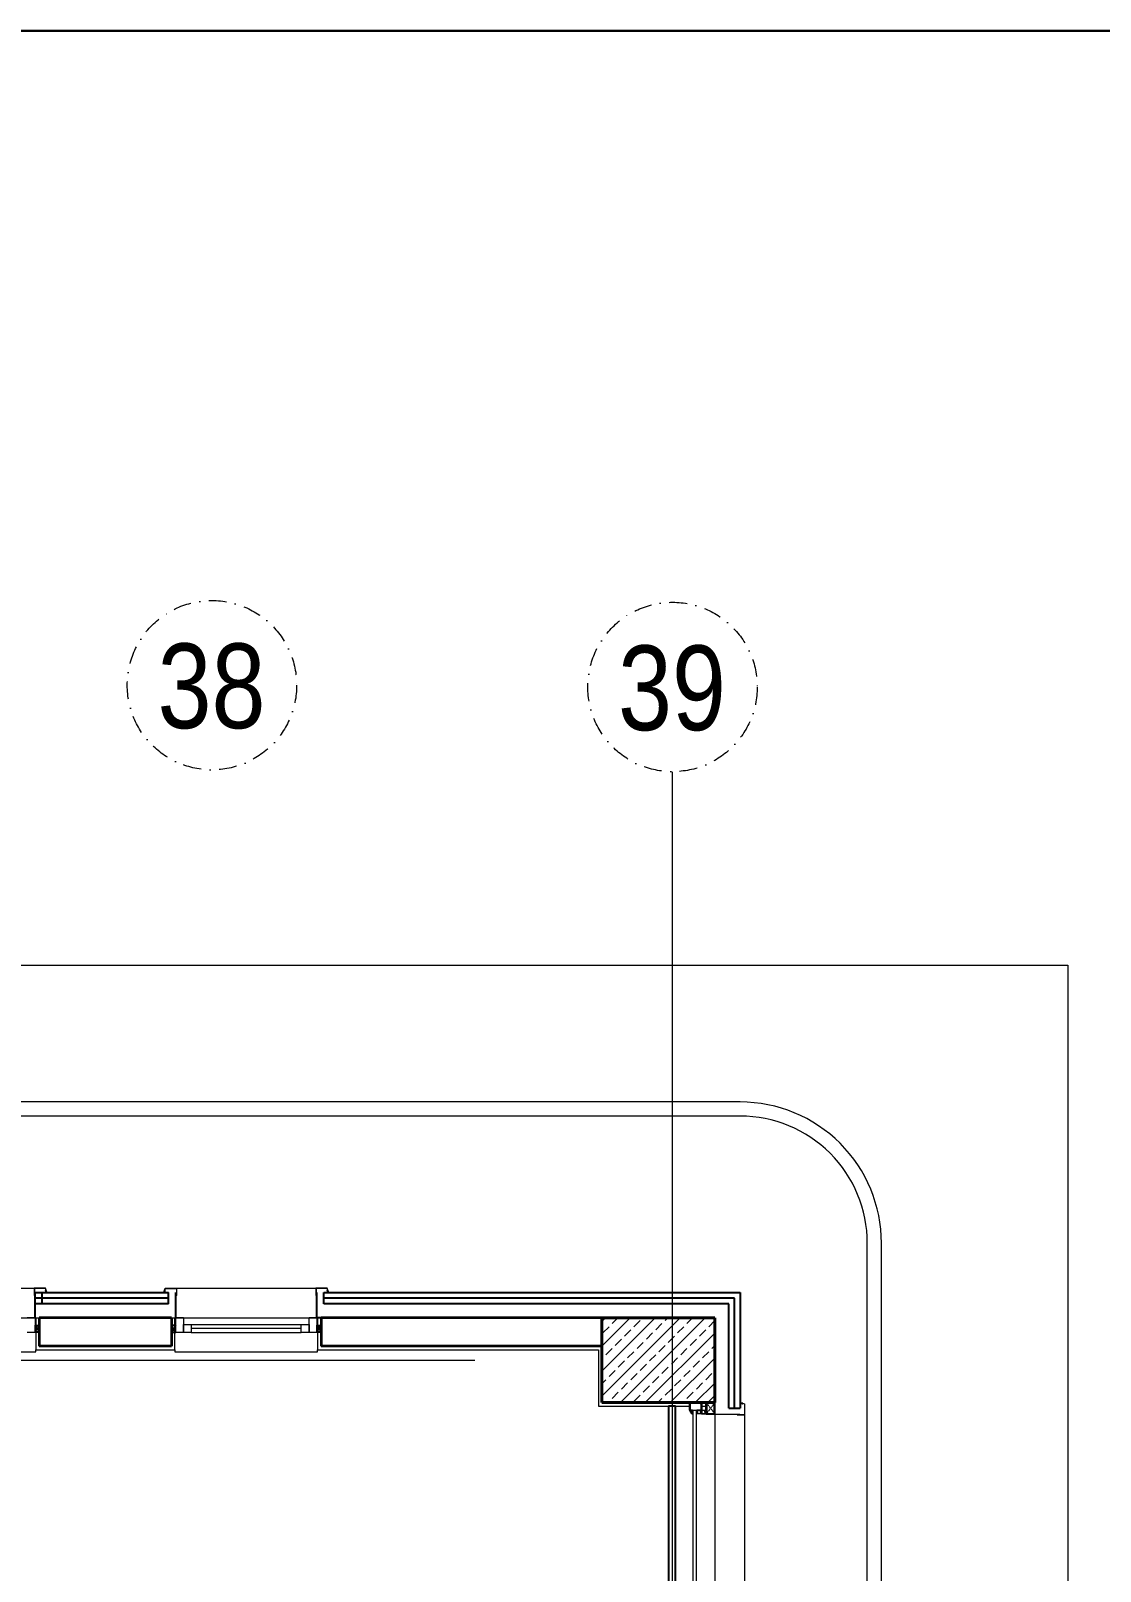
# Model space of a CAD drawing. Header units: centimetres. Extents: x 394264 to 551709, y 50011 to 59011.
# Drawn here: x 518113 to 518870, y 56820 to 57911 of the extents above; entities that cross this region are included whole.
import ezdxf
from ezdxf.enums import TextEntityAlignment as Align

# ---------------------------------------------------------------- set-up
doc = ezdxf.new("R2010")
doc.units = ezdxf.units.CM
doc.linetypes.add('DASHDOT', pattern=[25.4, 12.7, -6.35, 0, -6.35])
doc.linetypes.add('M00$0$CENTER', pattern=[50.8, 31.75, -6.35, 6.35, -6.35])
doc.layers.get('0').update_dxf_attribs({"lineweight": 9})
for name, color, linetype, lineweight in [('0-KRCN-MİMARİ-220526', 8, 'Continuous', 9), ('0-KRCN-Z-ANTET', 71, 'Continuous', 30), ('A_Aks', 30, 'DASHDOT', 9), ('A_Betonarme', 6, 'Continuous', 40), ('A_Betonarme_Tarama', 254, 'Continuous', 9), ('A_Pencere Doğrama-Ex', 140, 'Continuous', 15), ('D_Aluminyum', 140, 'Continuous', 18), ('D_Cam', 4, 'Continuous', 18), ('D_Merkez', 51, 'Continuous', 13), ('D_Profil', 155, 'Continuous', 15), ('DV_Masif', 2, 'Continuous', 35), ('DV_Siva', 30, 'Continuous', 9), ('G_0.09', 254, 'Continuous', 9), ('G_0.13', 145, 'Continuous', 13), ('GC_Cephe_Sandvic_Panel', 151, 'Continuous', 25), ('M00$0$D_Merkez', 51, 'M00$0$CENTER', 13), ('M00$0$D_Profil', 155, 'Continuous', 15), ('M00_Mahal_No$0$MH_Alan', 51, 'Continuous', 9), ('MR_Basamak', 111, 'Continuous', 20), ('MR_Korkuluk', 131, 'Continuous', 25), ('PN_Aluminyum', 150, 'Continuous', 15)]:
    doc.layers.add(name, color=color, linetype=linetype, lineweight=lineweight)
doc.styles.add('Antet_Style 02', font='swissck.ttf')
doc.styles.add('M00_Mahal_No$0$Kalin01', font='swissk.ttf')
doc.styles.add('M00_Mahal_No$0$Normal', font='swiss.ttf')
doc.styles.add('MAHAL', font='swissc.ttf')
doc.linetypes.add('BATTING', pattern='A,0.0001,-0.1,[134,ltypeshp.shx,S=0.1,R=0,X=-0.1,Y=0],-0.2,[134,ltypeshp.shx,S=0.1,R=180,X=0.1,Y=0],-0.1', length=0.4001)

# ---------------------------------------------------------------- blocks, each defined once
blk = doc.blocks.new('1_etap')
at = {"color": 8}
for p, q in [((1161, 4680.3), (1161, 4660)), ((1422.1, 4614.7), (1422.1, 4619.9)), ((1422.2, 4620), (1430.5, 4620)), ((1422.4, 4619), (1422.4, 4614.8)), ((1425.6, 4619.6), (1423.1, 4619.6)), ((1425.6, 4619.6), (1425.6, 4619.7)), ((1425.6, 4619.7), (1425.6, 4619.6)), ((1429.6, 4619.6), (1425.6, 4619.6)), ((1430.3, 4614.8), (1430.3, 4619)), ((1430.6, 4614), (1430.6, 4619.9)), ((1430.7, 4620), (1433.5, 4620)), ((1430.7, 4619.8), (1430.7, 4617.5)), ((1430.7, 4617.2), (1430.7, 4614.8)), ((1433.4, 4619.9), (1430.8, 4619.9)), ((1430.8, 4617.4), (1433.4, 4617.4)), ((1433.4, 4617.3), (1430.8, 4617.3)), ((1433.5, 4617.5), (1433.5, 4619.8)), ((1433.5, 4614.7), (1433.5, 4617.2)), ((1433.6, 4619.9), (1433.6, 4614)), ((1433.9, 4611.7), (1433.9, 4616.8)), ((1433.9, 4616.8), (1434, 4616.8)), ((1434, 4616.8), (1434, 4611.8)), ((1458, 4620), (1458.1, 4620.1)), ((1458, 4617.2), (1458, 4619.6)), ((1458.1, 4617.2), (1458, 4617.2)), ((1459.1, 4619.5), (1458.1, 4619.8)), ((1458.1, 4617.2), (1458.1, 4619.6)), ((1458.2, 4619.9), (1458.2, 4620)), ((1458.2, 4620), (1460.9, 4619.2)), ((1459.1, 4619.6), (1458.2, 4619.9)), ((1458.2, 4619.7), (1459.6, 4619.3)), ((1458.2, 4619.6), (1459.5, 4619.2)), ((1458.3, 4620.2), (1461, 4619.2)), ((1459.6, 4619.5), (1458.7, 4619.9)), ((1458.7, 4619.9), (1458.7, 4619.7)), ((1459.6, 4619.4), (1458.7, 4619.7)), ((1459.1, 4619.6), (1459.1, 4619.5)), ((1459.6, 4619.3), (1459.6, 4619.4)), ((1459.7, 4619.3), (1459.7, 4619.4)), ((1460.9, 4619.2), (1460.9, 4611.4)), ((1461, 4619.2), (1461, 4611.2)), ((1423.6, 4612), (1422.2, 4614.4)), ((1422.4, 4614.4), (1423, 4613.4)), ((1422.5, 4614.8), (1424.2, 4614.8)), ((1423.5, 4614.5), (1422.5, 4614.5)), ((1423.2, 4613.2), (1423.4, 4612.7)), ((1423.6, 4613.6), (1423.6, 4614.4)), ((1423.6, 4612.7), (1423.6, 4613.3)), ((1424, 4612), (1423.7, 4612)), ((1423.8, 4614.5), (1423.8, 4613.2)), ((1423.9, 4614.5), (1423.8, 4614.5)), ((1423.8, 4613.9), (1424, 4613.9)), ((1424, 4613.7), (1423.8, 4613.7)), ((1423.8, 4613.2), (1423.9, 4613.2)), ((1423.8, 4612.9), (1423.8, 4612.2)), ((1423.8, 4612.9), (1423.8, 4612.2)), ((1423.9, 4612.9), (1423.8, 4612.9)), ((1423.8, 4612.2), (1423.9, 4612.2)), ((1423.9, 4614.1), (1423.9, 4614.5)), ((1424, 4614.5), (1423.9, 4614.5)), ((1423.9, 4613.2), (1423.9, 4613.5)), ((1423.9, 4613.1), (1424, 4613.1)), ((1424.3, 4613), (1423.9, 4612.7)), ((1423.9, 4612.7), (1423.9, 4612.9)), ((1423.9, 4612.9), (1423.9, 4612.9)), ((1423.9, 4612.4), (1424.3, 4612.1)), ((1423.9, 4612.2), (1423.9, 4612.4)), ((1423.9, 4612.2), (1423.9, 4612.2)), ((1424, 4614.3), (1424, 4614.5)), ((1424.2, 4614.1), (1424, 4614.1)), ((1424, 4613.9), (1424, 4613.7)), ((1424, 4613.5), (1424.2, 4613.5)), ((1424, 4613.2), (1424, 4613.3)), ((1424, 4612.8), (1424, 4612.9)), ((1424, 4612.8), (1424, 4612.8)), ((1424, 4612.2), (1424, 4612.3)), ((1424, 4612.3), (1424, 4612.3)), ((1424.2, 4614.2), (1424.1, 4614.2)), ((1424.1, 4613.4), (1424.2, 4613.4)), ((1424.2, 4613), (1424.1, 4613)), ((1424.1, 4612.9), (1424.1, 4612.8)), ((1424.1, 4612.3), (1424.1, 4612)), ((1424.2, 4614.8), (1424.2, 4614.5)), ((1424.2, 4614.5), (1424.2, 4614.3)), ((1424.2, 4614.5), (1424.2, 4614.5)), ((1424.2, 4613.3), (1424.2, 4613.1)), ((1426.9, 4614.5), (1424.4, 4614.5)), ((1424.4, 4614.5), (1424.4, 4085.5)), ((1426.9, 4085.5), (1426.9, 4614.5)), ((1427.3, 4614.1), (1427, 4614.1)), ((1427, 4613.5), (1427.3, 4613.5)), ((1427.4, 4612.7), (1427, 4613)), ((1427, 4612.1), (1427.4, 4612.4)), ((1427.1, 4614.8), (1430.2, 4614.8)), ((1427.1, 4614.5), (1427.1, 4614.8)), ((1427.1, 4614.5), (1427.1, 4614.5)), ((1427.1, 4614.3), (1427.1, 4614.5)), ((1427.1, 4613.1), (1427.1, 4613.3)), ((1427.3, 4614.2), (1427.2, 4614.2)), ((1427.2, 4613.4), (1427.3, 4613.4)), ((1427.2, 4613), (1427.2, 4613)), ((1427.5, 4614.5), (1427.3, 4614.5)), ((1427.5, 4614.5), (1427.3, 4614.5)), ((1427.3, 4614.5), (1427.3, 4614.3)), ((1427.3, 4614.5), (1427.3, 4614.2)), ((1427.3, 4613.9), (1427.5, 4613.9)), ((1427.3, 4613.7), (1427.3, 4613.9)), ((1427.5, 4613.7), (1427.3, 4613.7)), ((1427.3, 4613.5), (1427.3, 4613.2)), ((1427.3, 4613.3), (1427.3, 4613.2)), ((1427.3, 4613.2), (1427.5, 4613.2)), ((1427.3, 4613.1), (1427.5, 4613.1)), ((1427.3, 4612.8), (1427.3, 4612.9)), ((1427.3, 4612.8), (1427.3, 4612.8)), ((1427.3, 4612.3), (1427.3, 4612.3)), ((1427.3, 4612), (1427.3, 4612.3)), ((1430.5, 4612), (1427.3, 4612)), ((1427.5, 4612.9), (1427.4, 4612.9)), ((1427.5, 4612.9), (1427.4, 4612.9)), ((1427.4, 4612.9), (1427.4, 4612.8)), ((1427.4, 4612.9), (1427.4, 4612.7)), ((1427.4, 4612.4), (1427.4, 4612.2)), ((1427.4, 4612.3), (1427.4, 4612.2)), ((1427.4, 4612.2), (1427.5, 4612.2)), ((1427.4, 4612.2), (1427.5, 4612.2)), ((1427.5, 4613.9), (1427.5, 4614.5)), ((1427.5, 4613.2), (1427.5, 4614.5)), ((1427.5, 4613.2), (1427.5, 4613.7)), ((1427.5, 4612.2), (1427.5, 4612.9)), ((1427.5, 4612.2), (1427.5, 4612.9)), ((1427.7, 4614.4), (1427.7, 4612.3)), ((1429.7, 4614.5), (1427.8, 4614.5)), ((1427.8, 4612.2), (1429.7, 4612.2)), ((1429.8, 4612.9), (1429.8, 4614.5)), ((1430, 4612.9), (1429.8, 4612.9)), ((1430.3, 4614.5), (1430, 4614.5)), ((1430, 4614.5), (1430, 4613.1)), ((1430, 4613.1), (1430.5, 4613.1)), ((1430.1, 4614.4), (1430.2, 4614.4)), ((1430.1, 4613.8), (1430.1, 4614.4)), ((1430.5, 4613.7), (1430.1, 4613.7)), ((1430.1, 4612.8), (1430.1, 4612.8)), ((1430.3, 4614.4), (1430.3, 4614)), ((1430.3, 4613.9), (1430.5, 4613.9)), ((1430.4, 4614), (1430.4, 4614.5)), ((1430.5, 4614), (1430.4, 4614)), ((1430.6, 4612.1), (1430.6, 4613.7)), ((1430.7, 4614.4), (1430.7, 4612.2)), ((1433.5, 4612), (1430.7, 4612)), ((1430.8, 4614.6), (1433.2, 4614.6)), ((1432.8, 4614.5), (1430.8, 4614.5)), ((1430.8, 4612.1), (1433.4, 4612.1)), ((1432.9, 4613), (1432.9, 4614.5)), ((1433.4, 4613), (1432.9, 4613)), ((1433.3, 4614.5), (1433, 4614.5)), ((1433, 4614.5), (1433, 4613.1)), ((1433, 4613.1), (1433.5, 4613.1)), ((1433.2, 4614.6), (1433.2, 4614.6)), ((1433.2, 4614.6), (1433.4, 4614.6)), ((1433.4, 4614), (1433.4, 4614.5)), ((1433.5, 4614), (1433.4, 4614)), ((1433.5, 4612.2), (1433.5, 4612.9)), ((1433.6, 4612), (1433.6, 4614)), ((1433.6, 4613), (1433.6, 4612.1)), ((1457.5, 4611.7), (1433.9, 4611.7)), ((1434, 4611.8), (1457.5, 4611.8)), ((1455.8, 4611.4), (1455.8, 4611.5)), ((1455.9, 4611.6), (1456.8, 4611.6)), ((1455.9, 4611.4), (1455.9, 4611.5)), ((1455.9, 4611.5), (1456.8, 4611.5)), ((1460.9, 4611.4), (1455.9, 4611.4)), ((1461, 4611.2), (1455.9, 4611.2)), ((1456.2, 4611.5), (1457.5, 4611.5)), ((1456.2, 4611.5), (1456.2, 4611.4)), ((1457.5, 4611.4), (1456.2, 4611.4)), ((1456.8, 4611.5), (1456.8, 4611.6)), ((1457.5, 4611.5), (1457.5, 4611.6)), ((1457.6, 4611.6), (1457.6, 4611.5))]:
    blk.add_line(p, q, dxfattribs=at)
at = {"color": 8, "ltscale": 40}
for points in [[(958.4, 4669.8), (958.4, 4674.8), (961.4, 4674.8), (961.4, 4669.8)], [(1058, 4669.8), (1058, 4674.8), (1055, 4674.8), (1055, 4669.8)], [(1158, 4669.8), (1158, 4674.8), (1161, 4674.8), (1161, 4669.8)], [(1440, 4612), (1440, 4620), (1434, 4620), (1434, 4612)]]:
    blk.add_lwpolyline(points, close=True, dxfattribs=at)
at = {"color": 8}
for centre, radius, start, end in [((1422.2, 4619.9), 0.1, 90, 180), ((1422.7, 4619.4), 0.25, 0, 270), ((1422.5, 4619), 0.05, 63.6122, 180), ((1422.7, 4619.4), 0.4, 243.6122, 270), ((1422.7, 4619.1), 0.075, 270, 90), ((1423, 4619.4), 0.075, 180, 0), ((1422.7, 4619.4), 0.4, 0, 26.3878), ((1423.1, 4619.6), 0.05, 90, 206.3878), ((1430, 4619.4), 0.4, 153.6122, 180), ((1429.6, 4619.6), 0.05, 333.6122, 90), ((1429.7, 4619.4), 0.075, 180, 0), ((1430, 4619.4), 0.25, 270, 180), ((1430, 4619.1), 0.075, 90, 270), ((1430, 4619.4), 0.4, 270, 296.3878), ((1430.2, 4619), 0.05, 0, 116.3878), ((1430.5, 4619.9), 0.1, 0, 90), ((1430.7, 4619.9), 0.1, 90, 180), ((1430.8, 4619.8), 0.1, 90, 180), ((1430.8, 4617.5), 0.1, 180, 270), ((1430.8, 4617.2), 0.1, 90, 180), ((1433.4, 4619.8), 0.1, 0, 90), ((1433.4, 4617.5), 0.1, 270, 0), ((1433.4, 4617.2), 0.1, 0, 90), ((1433.5, 4619.9), 0.1, 0, 90), ((1458.2, 4619.9), 0.15, 161.5651, 251.5651), ((1458.1, 4619.6), 0.15, 71.5651, 180), ((1458.2, 4620), 0.15, 71.5651, 161.5651), ((1458.1, 4619.6), 0.03, 71.5651, 180), ((1458.2, 4620), 0.03, 71.5651, 161.5651), ((1458.2, 4619.9), 0.03, 161.5651, 251.5651), ((1459.6, 4619.3), 0.15, 251.5651, 341.5651), ((1459.6, 4619.4), 0.15, 341.5651, 71.5651), ((1459.6, 4619.4), 0.03, 341.5651, 71.5651), ((1459.6, 4619.3), 0.03, 251.5651, 341.5651), ((1422.6, 4614.7), 0.5, 180, 210.96), ((1422.5, 4614.8), 0.1, 180, 270), ((1422.5, 4614.4), 0.1, 90, 210.96), ((1423, 4613.5), 0.05, 210.96, 292.3361), ((1423.1, 4613.4), 0.05, 346.7385, 112.3361), ((1423.4, 4613.3), 0.25, 166.7385, 210.96), ((1423.5, 4612.7), 0.1, 210.96, 0), ((1423.5, 4614.4), 0.1, 0, 90), ((1423.6, 4613.5), 0.05, 98.0478, 224.4932), ((1423.6, 4613.6), 0.05, 278.0478, 0), ((1423.4, 4613.3), 0.25, 0, 44.4932), ((1423.7, 4612.1), 0.1, 210.96, 270), ((1423.9, 4614.5), 0.03, 90, 180), ((1423.9, 4613.2), 0.03, 180, 270), ((1423.9, 4612.9), 0.03, 90, 180), ((1423.9, 4612.2), 0.03, 180, 270), ((1424, 4614.1), 0.03, 180, 270), ((1424, 4613.5), 0.03, 90, 180), ((1423.9, 4612.9), 0.03, 0, 90), ((1423.9, 4612.7), 0.02, 180, 305), ((1423.9, 4612.4), 0.02, 55, 180), ((1423.9, 4612.2), 0.03, 270, 0), ((1424, 4614.5), 0.03, 0, 90), ((1424.1, 4614.3), 0.03, 180, 270), ((1424, 4613.9), 0.03, 0, 90), ((1424, 4613.7), 0.03, 270, 0), ((1424.1, 4613.3), 0.03, 90, 180), ((1424, 4613.2), 0.03, 270, 0), ((1424, 4612.8), 0.03, 180, 270), ((1424, 4612.8), 0.03, 270, 0), ((1424, 4612.3), 0.03, 0, 90), ((1424, 4612.3), 0.03, 90, 180), ((1424, 4612), 0.05, 270, 0), ((1424.2, 4612.9), 0.1, 135, 180), ((1424.2, 4614.3), 0.03, 270, 0), ((1422.3, 4613.8), 2, 351.3731, 8.6269), ((1424.2, 4613.3), 0.03, 0, 90), ((1424.1, 4613.1), 0.05, 315, 0), ((1424.3, 4613), 0.02, 16.0906, 125), ((1424.3, 4612.2), 0.02, 235, 343.9094), ((1422.9, 4612.6), 1.5, 343.9094, 16.0906), ((1426.9, 4613), 0.02, 55, 163.9094), ((1428.4, 4612.6), 1.5, 163.9094, 196.0906), ((1426.9, 4612.2), 0.02, 196.0906, 305), ((1429, 4613.8), 2, 171.3731, 188.6269), ((1427.2, 4614.3), 0.03, 180, 270), ((1427.2, 4613.3), 0.03, 90, 180), ((1427.2, 4613.1), 0.05, 180, 225), ((1427.2, 4612.9), 0.1, 0, 45), ((1427.3, 4614.5), 0.03, 90, 180), ((1427.3, 4614.3), 0.03, 270, 0), ((1427.3, 4614.2), 0.03, 270, 0), ((1427.3, 4613.9), 0.03, 90, 180), ((1427.3, 4613.7), 0.03, 180, 270), ((1427.3, 4613.5), 0.03, 0, 90), ((1427.3, 4613.3), 0.03, 0, 90), ((1427.3, 4613.2), 0.03, 180, 270), ((1427.3, 4612.8), 0.03, 180, 270), ((1427.3, 4612.8), 0.03, 270, 0), ((1427.3, 4612.3), 0.03, 0, 90), ((1427.3, 4612.3), 0.03, 90, 180), ((1427.3, 4612), 0.05, 180, 270), ((1427.4, 4612.9), 0.03, 90, 180), ((1427.4, 4612.7), 0.02, 235, 0), ((1427.4, 4612.4), 0.02, 0, 125), ((1427.4, 4612.2), 0.03, 180, 270), ((1427.5, 4614.5), 0.03, 0, 90), ((1427.5, 4613.2), 0.03, 270, 0), ((1427.5, 4612.9), 0.03, 0, 90), ((1427.5, 4612.2), 0.03, 270, 0), ((1427.8, 4614.4), 0.1, 90, 180), ((1427.8, 4612.3), 0.1, 180, 270), ((1429.7, 4614.5), 0.05, 0, 90), ((1429.8, 4612.4), 0.075, 0, 180), ((1430.1, 4612.4), 0.4, 180, 206.3878), ((1429.7, 4612.2), 0.05, 270, 26.3878), ((1429.8, 4612.9), 0.05, 180, 270), ((1430.1, 4612.4), 0.25, 180, 90), ((1430, 4614.5), 0.05, 90, 180), ((1430, 4613.1), 0.05, 180, 270), ((1430, 4612.8), 0.05, 0, 90), ((1430.1, 4614.4), 0.05, 90, 180), ((1430.1, 4613.8), 0.05, 180, 270), ((1430.1, 4612.8), 0.075, 180, 270), ((1430.2, 4614.8), 0.1, 270, 0), ((1430.2, 4614.4), 0.05, 0, 90), ((1430.3, 4614.5), 0.05, 0, 90), ((1430.3, 4614), 0.05, 180, 270), ((1430.4, 4614), 0.05, 180, 270), ((1430.5, 4614), 0.05, 270, 0), ((1430.5, 4614), 0.05, 270, 0), ((1430.5, 4613.7), 0.05, 0, 90), ((1430.5, 4613), 0.05, 0, 90), ((1430.5, 4612.1), 0.1, 270, 0), ((1430.7, 4612.1), 0.1, 180, 270), ((1430.8, 4614.8), 0.1, 180, 270), ((1430.8, 4614.4), 0.1, 90, 180), ((1430.8, 4612.2), 0.1, 180, 270), ((1432.8, 4614.5), 0.05, 0, 90), ((1432.9, 4613), 0.05, 180, 270), ((1433, 4614.5), 0.05, 90, 180), ((1433, 4613.1), 0.05, 180, 270), ((1433.2, 4614.6), 0.015, 0, 180), ((1433.2, 4614.6), 0.015, 0, 180), ((1433.3, 4614.5), 0.05, 0, 90), ((1433.4, 4614.7), 0.05, 270, 0), ((1433.4, 4614), 0.05, 180, 270), ((1433.4, 4612.9), 0.05, 0, 90), ((1433.4, 4612.2), 0.1, 270, 0), ((1433.5, 4614), 0.05, 270, 0), ((1433.5, 4613), 0.05, 0, 90), ((1433.5, 4612.1), 0.1, 270, 0), ((1455.9, 4611.5), 0.15, 90, 180), ((1455.9, 4611.4), 0.15, 180, 270), ((1455.9, 4611.5), 0.03, 90, 180), ((1455.9, 4611.4), 0.03, 180, 270), ((1457.5, 4611.6), 0.15, 360, 90), ((1457.5, 4611.6), 0.03, 360, 90), ((1457.5, 4611.5), 0.03, 270, 0), ((1457.5, 4611.5), 0.15, 270, 0)]:
    blk.add_arc(centre, radius, start, end, dxfattribs=at)
at = {"layer": 'A_Aks', "color": 8, "ltscale": 100}
for p, q in [((1085, 2570), (1085, 5067)), ((1410, -588.1), (1410, 5067)), ((1410, -588.1), (1410, 5067)), ((0, 4650), (1911.9, 4650)), ((0, 4650), (1911.9, 4650)), ((0, 4650), (1911.9, 4650))]:
    blk.add_line(p, q, dxfattribs=at)
at = {"layer": 'A_Aks', "color": 8}
for centre in [(1083.7, 5128.3), (1410, 5127)]:
    blk.add_circle(centre, 60, dxfattribs=at)
at = {"layer": 'A_Betonarme', "color": 8}
for p, q in [((1440, 4680), (1360, 4680)), ((1360, 4680), (1360, 4620)), ((1440, 4620), (1440, 4680)), ((1360, 4620), (1440, 4620))]:
    blk.add_line(p, q, dxfattribs=at)
at = {"layer": 'A_Betonarme_Tarama', "color": 8, "linetype": 'Continuous'}
for p, q in [((1360, 4677.6), (1362.4, 4680)), ((1360, 4660), (1380, 4680)), ((1360, 4642.3), (1397.7, 4680)), ((1360, 4624.6), (1415.4, 4680)), ((1360.6, 4669.4), (1365, 4673.8)), ((1367.2, 4676), (1371.2, 4680)), ((1373.1, 4620), (1433.1, 4680)), ((1376, 4667.2), (1380.4, 4671.6)), ((1382.7, 4673.8), (1387.1, 4678.2)), ((1398.1, 4671.6), (1402.5, 4676)), ((1404.8, 4678.2), (1406.6, 4680)), ((1413.6, 4669.4), (1418, 4673.8)), ((1420.2, 4676), (1424.2, 4680)), ((1429.1, 4667.2), (1433.5, 4671.6)), ((1435.7, 4673.8), (1440, 4678.1)), ((1369.4, 4660.5), (1373.8, 4664.9)), ((1384.9, 4658.3), (1389.3, 4662.7)), ((1390.7, 4620), (1440, 4669.3)), ((1391.5, 4664.9), (1395.9, 4669.4)), ((1400.3, 4656.1), (1404.8, 4660.5)), ((1407, 4662.7), (1411.4, 4667.2)), ((1422.4, 4660.5), (1426.9, 4664.9)), ((1437.9, 4658.3), (1440, 4660.4)), ((1360, 4651.1), (1360.6, 4651.7)), ((1362.8, 4653.9), (1367.2, 4658.3)), ((1371.6, 4645.1), (1376, 4649.5)), ((1378.2, 4651.7), (1382.7, 4656.1)), ((1393.7, 4649.5), (1398.1, 4653.9)), ((1408.4, 4620), (1440, 4651.6)), ((1409.2, 4647.3), (1413.6, 4651.7)), ((1415.8, 4653.9), (1420.2, 4658.3)), ((1424.6, 4645.1), (1429.1, 4649.5)), ((1431.3, 4651.7), (1435.7, 4656.1)), ((1365, 4638.4), (1369.4, 4642.8)), ((1380.4, 4636.2), (1384.9, 4640.6)), ((1387.1, 4642.8), (1391.5, 4647.3)), ((1395.9, 4634), (1400.3, 4638.4)), ((1402.5, 4640.6), (1407, 4645.1)), ((1418, 4638.4), (1422.4, 4642.8)), ((1433.5, 4636.2), (1437.9, 4640.6)), ((1360, 4633.4), (1362.8, 4636.2)), ((1367.2, 4623), (1371.6, 4627.4)), ((1373.8, 4629.6), (1378.2, 4634)), ((1389.3, 4627.4), (1393.7, 4631.8)), ((1404.8, 4625.2), (1409.2, 4629.6)), ((1411.4, 4631.8), (1415.8, 4636.2)), ((1420.2, 4623), (1424.6, 4627.4)), ((1426.1, 4620), (1440, 4633.9)), ((1426.9, 4629.6), (1431.3, 4634)), ((1364.2, 4620), (1365, 4620.7)), ((1382.7, 4620.7), (1387.1, 4625.2)), ((1399.6, 4620), (1402.5, 4623)), ((1417.3, 4620), (1418, 4620.7)), ((1435.7, 4620.7), (1440, 4625.1))]:
    blk.add_line(p, q, dxfattribs=at)
at = {"layer": 'D_Aluminyum', "color": 8}
for p, q in [((952.9, 4680.3), (958.4, 4680.3)), ((958.4, 4680.3), (958.4, 4669.8)), ((1058, 4669.8), (1058, 4680.3)), ((1058, 4680.3), (1063.5, 4680.3)), ((1063.5, 4680.3), (1063.5, 4669.8)), ((1063.5, 4669.8), (1063.5, 4675.3)), ((1063.5, 4675.3), (1069, 4675.3)), ((1069, 4675.3), (1069, 4669.8)), ((1069, 4675.3), (1147, 4675.3)), ((1147, 4669.8), (1147, 4675.3)), ((1147, 4675.3), (1152.5, 4675.3)), ((1152.5, 4669.8), (1152.5, 4680.3)), ((1152.5, 4680.3), (1158, 4680.3)), ((1152.5, 4675.3), (1152.5, 4669.8)), ((1158, 4680.3), (1158, 4669.8)), ((958.4, 4669.8), (952.9, 4669.8)), ((1063.5, 4669.8), (1058, 4669.8)), ((1069, 4669.8), (1063.5, 4669.8)), ((1069, 4669.8), (1147, 4669.8)), ((1152.5, 4669.8), (1147, 4669.8)), ((1158, 4669.8), (1152.5, 4669.8))]:
    blk.add_line(p, q, dxfattribs=at)
at = {"layer": 'D_Cam', "color": 8}
blk.add_line((1147, 4672.5), (1069, 4672.5), dxfattribs=at)
at = {"layer": 'D_Merkez', "color": 8, "ltscale": 0.015}
for points in [[(958.4, 4669.8), (961.4, 4674.8)], [(958.4, 4674.8), (961.4, 4669.8)], [(1058, 4669.8), (1055, 4674.8)], [(1058, 4674.8), (1055, 4669.8)], [(1158, 4669.8), (1161, 4674.8)], [(1158, 4674.8), (1161, 4669.8)]]:
    blk.add_lwpolyline(points, dxfattribs=at)
at = {"layer": 'D_Profil', "color": 8, "ltscale": 40}
for points in [[(958.7, 4670.1), (958.7, 4674.5), (961.1, 4674.5), (961.1, 4670.1)], [(1057.7, 4670.1), (1057.7, 4674.5), (1055.3, 4674.5), (1055.3, 4670.1)], [(1158.3, 4670.1), (1158.3, 4674.5), (1160.7, 4674.5), (1160.7, 4670.1)]]:
    blk.add_lwpolyline(points, close=True, dxfattribs=at)
at = {"layer": 'DV_Masif', "color": 8}
for p, q in [((1055, 4680), (961.4, 4680)), ((961.4, 4680), (961.4, 4660)), ((1055, 4680), (1055, 4660)), ((1360, 4680), (1161, 4680)), ((1161, 4680), (1161, 4660)), ((1055, 4660), (961.4, 4660)), ((1360, 4660), (1161, 4660))]:
    blk.add_line(p, q, dxfattribs=at)
at = {"layer": 'DV_Siva', "color": 8}
for p, q in [((958.9, 4680), (958.9, 4657.5)), ((1057.5, 4657.5), (1057.5, 4680)), ((1158.5, 4680), (1158.5, 4657.5)), ((958.9, 4657.5), (1057.5, 4657.5)), ((1158.5, 4657.5), (1357.5, 4657.5)), ((1357.5, 4657.5), (1357.5, 4617.5)), ((1357.5, 4617.5), (1422.1, 4617.5))]:
    blk.add_line(p, q, dxfattribs=at)
at = {"layer": 'G_0.09', "color": 8}
blk.add_line((1461, 4611.2), (1461, 4088.7), dxfattribs=at)
at = {"layer": 'G_0.13', "color": 8}
for p, q in [((859, 4701), (957.8, 4701)), ((1058.6, 4701), (1157.4, 4701)), ((857.9, 4656), (958.9, 4656)), ((958.9, 4656), (958.9, 4657.5)), ((1057.5, 4657.5), (1057.5, 4656)), ((1057.5, 4656), (1158.5, 4656)), ((1158.5, 4656), (1158.5, 4657.5))]:
    blk.add_line(p, q, dxfattribs=at)
at = {"layer": 'GC_Cephe_Sandvic_Panel', "color": 8}
for p, q in [((958.4, 4698), (1053, 4698)), ((958.4, 4680), (958.4, 4698)), ((963.4, 4690), (963.4, 4698)), ((1053, 4690), (1053, 4698)), ((1058, 4680), (1058, 4698)), ((1158, 4680), (1158, 4698)), ((1163, 4690), (1163, 4698)), ((1163, 4698), (1458, 4698)), ((1458, 4698), (1458, 4616)), ((1053, 4690), (958.4, 4690)), ((1450, 4690), (1163, 4690)), ((1450, 4616), (1450, 4690)), ((1440, 4680), (1158, 4680)), ((1450, 4616), (1458, 4616))]:
    blk.add_line(p, q, dxfattribs=at)
at = {"layer": 'GC_Cephe_Sandvic_Panel', "color": 8, "linetype": 'BATTING', "ltscale": 8}
for p, q in [((1053, 4694), (958.4, 4694)), ((1454, 4694), (1163, 4694)), ((1454, 4616), (1454, 4694))]:
    blk.add_line(p, q, dxfattribs=at)
at = {"layer": 'M00$0$D_Merkez', "color": 8, "ltscale": 0.015}
for points in [[(1440, 4612), (1434, 4620)], [(1440, 4620), (1434, 4612)]]:
    blk.add_lwpolyline(points, dxfattribs=at)
at = {"layer": 'M00$0$D_Profil', "color": 8, "ltscale": 40}
blk.add_lwpolyline([(1439.6, 4612.4), (1439.6, 4619.6), (1434.4, 4619.6), (1434.4, 4612.4)], close=True, dxfattribs=at)
at = {"layer": 'MR_Basamak', "color": 8}
for p, q in [((1458, 4833), (655, 4833)), ((1458, 4823), (655, 4823)), ((1548, -33), (1548, 4733)), ((1558, -33), (1558, 4733))]:
    blk.add_line(p, q, dxfattribs=at)
for radius in [100, 90]:
    blk.add_arc((1458, 4733), radius, 360, 90, dxfattribs=at)
at = {"layer": 'MR_Korkuluk', "color": 8}
for p, q in [((1412.1, 4617.5), (1407.1, 4617.5)), ((1407.1, 4617.5), (1407.1, 4082.5)), ((1412.1, 4082.5), (1412.1, 4617.5))]:
    blk.add_line(p, q, dxfattribs=at)
at = {"layer": 'PN_Aluminyum', "color": 8}
for p, q in [((965.8, 4701), (957.8, 4701)), ((957.8, 4701), (957.8, 4695.9)), ((965.7, 4700.9), (957.9, 4700.9)), ((957.9, 4700.9), (957.9, 4695.9)), ((958.1, 4696.2), (958, 4696.2)), ((958, 4695.9), (958.1, 4695.9)), ((958, 4695.8), (958.1, 4695.8)), ((958.1, 4695.9), (958.1, 4696.8)), ((958.1, 4696.8), (958.2, 4696.8)), ((958.2, 4695.9), (958.2, 4696.8)), ((958.4, 4680), (958.4, 4698)), ((963.8, 4698.1), (966.2, 4698.1)), ((963.8, 4698.1), (963.8, 4698)), ((963.8, 4698), (966.2, 4698)), ((966.6, 4698.2), (965.7, 4700.9)), ((966.2, 4698.2), (965.7, 4699.5)), ((966.7, 4698.3), (965.8, 4701)), ((965.8, 4699.7), (965.9, 4699.7)), ((966.3, 4698.2), (965.9, 4699.6)), ((965.9, 4699.6), (966, 4699.6)), ((966, 4699.6), (966.3, 4698.7)), ((966, 4699.1), (966.4, 4698.1)), ((966.1, 4699.1), (966, 4699.1)), ((966.1, 4699.6), (966.4, 4698.7)), ((966.1, 4699.1), (966.5, 4698.2)), ((966.4, 4698.7), (966.3, 4698.7)), ((966.5, 4698.2), (966.6, 4698.2)), ((966.5, 4698), (966.6, 4698.1)), ((1049.7, 4698.3), (1050.6, 4701)), ((1049.8, 4698.2), (1050.7, 4700.9)), ((1049.9, 4698.2), (1049.8, 4698.2)), ((1049.9, 4698), (1049.8, 4698.1)), ((1050.2, 4699.1), (1049.9, 4698.2)), ((1050.3, 4699.6), (1050, 4698.7)), ((1050.4, 4699.1), (1050, 4698.1)), ((1050, 4698.7), (1050.1, 4698.7)), ((1050.1, 4698.2), (1050.5, 4699.6)), ((1050.4, 4699.6), (1050.1, 4698.7)), ((1050.2, 4698.2), (1050.6, 4699.5)), ((1050.2, 4699.1), (1050.4, 4699.1)), ((1052.6, 4698.1), (1050.2, 4698.1)), ((1052.6, 4698), (1050.2, 4698)), ((1050.5, 4699.6), (1050.4, 4699.6)), ((1050.6, 4699.7), (1050.5, 4699.7)), ((1050.6, 4701), (1058.6, 4701)), ((1050.7, 4700.9), (1058.5, 4700.9)), ((1052.6, 4698.1), (1052.6, 4698)), ((1058, 4680), (1058, 4698)), ((1058.2, 4695.9), (1058.2, 4696.8)), ((1058.3, 4696.8), (1058.2, 4696.8)), ((1058.3, 4695.9), (1058.3, 4696.8)), ((1058.3, 4696.2), (1058.4, 4696.2)), ((1058.4, 4695.9), (1058.3, 4695.9)), ((1058.4, 4695.8), (1058.3, 4695.8)), ((1058.5, 4700.9), (1058.5, 4695.9)), ((1058.6, 4701), (1058.6, 4695.9)), ((1165.4, 4701), (1157.4, 4701)), ((1157.4, 4701), (1157.4, 4695.9)), ((1165.3, 4700.9), (1157.5, 4700.9)), ((1157.5, 4700.9), (1157.5, 4695.9)), ((1157.7, 4696.2), (1157.6, 4696.2)), ((1157.6, 4695.9), (1157.7, 4695.9)), ((1157.6, 4695.8), (1157.7, 4695.8)), ((1157.7, 4695.9), (1157.7, 4696.8)), ((1157.7, 4696.8), (1157.8, 4696.8)), ((1157.8, 4695.9), (1157.8, 4696.8)), ((1158, 4680), (1158, 4698)), ((1163.4, 4698.1), (1165.8, 4698.1)), ((1163.4, 4698.1), (1163.4, 4698)), ((1163.4, 4698), (1165.8, 4698)), ((1166.2, 4698.2), (1165.3, 4700.9)), ((1166.3, 4698.3), (1165.4, 4701)), ((1165.4, 4699.7), (1165.5, 4699.7)), ((1165.8, 4698.2), (1165.4, 4699.5)), ((1165.9, 4698.2), (1165.5, 4699.6)), ((1165.5, 4699.6), (1165.6, 4699.6)), ((1165.6, 4699.6), (1165.9, 4698.7)), ((1165.6, 4699.1), (1166, 4698.1)), ((1165.8, 4699.1), (1165.6, 4699.1)), ((1165.7, 4699.6), (1166, 4698.7)), ((1165.8, 4699.1), (1166.1, 4698.2)), ((1166, 4698.7), (1165.9, 4698.7)), ((1166.1, 4698.2), (1166.2, 4698.2)), ((1166.1, 4698), (1166.2, 4698.1))]:
    blk.add_line(p, q, dxfattribs=at)
for centre, radius, start, end in [((958, 4695.9), 0.15, 180, 270), ((958, 4695.9), 0.03, 180, 270), ((958.1, 4695.9), 0.15, 270, 360), ((958.1, 4695.9), 0.03, 270, 360), ((965.9, 4699.6), 0.15, 108.4349, 198.4349), ((966, 4699.6), 0.15, 18.4349, 108.4349), ((965.9, 4699.6), 0.03, 108.4349, 198.4349), ((966, 4699.6), 0.03, 18.4349, 108.4349), ((966.2, 4698.1), 0.03, 270, 18.4349), ((966.2, 4698.1), 0.15, 270, 18.4349), ((966.5, 4698.2), 0.15, 198.4349, 288.4349), ((966.5, 4698.2), 0.03, 198.4349, 288.4349), ((966.6, 4698.2), 0.15, 288.4349, 18.4349), ((966.6, 4698.2), 0.03, 288.4349, 18.4349), ((1049.8, 4698.2), 0.15, 161.5651, 251.5651), ((1049.8, 4698.2), 0.03, 161.5651, 251.5651), ((1049.9, 4698.2), 0.03, 251.5651, 341.5651), ((1049.9, 4698.2), 0.15, 251.5651, 341.5651), ((1050.2, 4698.1), 0.15, 161.5651, 270), ((1050.2, 4698.1), 0.03, 161.5651, 270), ((1050.4, 4699.6), 0.15, 71.5651, 161.5651), ((1050.4, 4699.6), 0.03, 71.5651, 161.5651), ((1050.5, 4699.6), 0.03, 341.5651, 71.5651), ((1050.5, 4699.6), 0.15, 341.5651, 71.5651), ((1058.3, 4695.9), 0.15, 180, 270), ((1058.3, 4695.9), 0.03, 180, 270), ((1058.4, 4695.9), 0.15, 270, 360), ((1058.4, 4695.9), 0.03, 270, 360), ((1157.6, 4695.9), 0.15, 180, 270), ((1157.6, 4695.9), 0.03, 180, 270), ((1157.7, 4695.9), 0.15, 270, 360), ((1157.7, 4695.9), 0.03, 270, 360), ((1165.5, 4699.6), 0.15, 108.4349, 198.4349), ((1165.6, 4699.6), 0.15, 18.4349, 108.4349), ((1165.5, 4699.6), 0.03, 108.4349, 198.4349), ((1165.6, 4699.6), 0.03, 18.4349, 108.4349), ((1165.8, 4698.1), 0.03, 270, 18.4349), ((1165.8, 4698.1), 0.15, 270, 18.4349), ((1166.1, 4698.2), 0.15, 198.4349, 288.4349), ((1166.1, 4698.2), 0.03, 198.4349, 288.4349), ((1166.2, 4698.2), 0.15, 288.4349, 18.4349), ((1166.2, 4698.2), 0.03, 288.4349, 18.4349)]:
    blk.add_arc(centre, radius, start, end, dxfattribs=at)
at = {"color": 8, "linetype": 'ByBlock', "lineweight": -2}
for tag, height, style, p in [('MAHALNO', 15.7, 'M00_Mahal_No$0$Kalin01', (-1403.5, 5183, -22.7)), ('MAHALADI', 25.1, 'M00_Mahal_No$0$Normal', (-1403.5, 5151.6, -22.7)), ('MAHALNO', 9.8, 'M00_Mahal_No$0$Kalin01', (-1049.8, 5038.2)), ('MAHALADI', 15.7, 'M00_Mahal_No$0$Normal', (-1049.8, 5018.6)), ('MAHALNO', 19.6, 'M00_Mahal_No$0$Kalin01', (585.2, 4515.9)), ('MAHALADI', 31.4, 'M00_Mahal_No$0$Normal', (585.2, 4476.7)), ('MAHALNO', 19.6, 'M00_Mahal_No$0$Kalin01', (543.6, 3917.9)), ('MAHALADI', 31.4, 'M00_Mahal_No$0$Normal', (543.6, 3878.7)), ('MAHALNO', 19.6, 'M00_Mahal_No$0$Kalin01', (175.4, 3438.2)), ('MAHALADI', 31.4, 'M00_Mahal_No$0$Normal', (175.4, 3399)), ('MAHALNO', 15.7, 'M00_Mahal_No$0$Kalin01', (662.5, 3278.7)), ('MAHALADI', 25.1, 'M00_Mahal_No$0$Normal', (662.5, 3247.3)), ('MAHALNO', 9.8, 'M00_Mahal_No$0$Kalin01', (928.4, 2524.9)), ('MAHALADI', 15.7, 'M00_Mahal_No$0$Normal', (928.4, 2505.3)), ('MAHALNO', 19.6, 'M00_Mahal_No$0$Kalin01', (683, 1295.9)), ('MAHALADI', 31.4, 'M00_Mahal_No$0$Normal', (683, 1256.7))]:
    blk.add_attdef(tag, text='', height=height, dxfattribs=dict(at, style=style)).set_placement(p, align=Align.MIDDLE_CENTER)
at = {"layer": 'A_Aks', "color": 8, "style": 'Antet_Style 02'}
for s, p in [('38', (1083.4, 5127.8)), ('39', (1409.6, 5126.4))]:
    blk.add_text(s, height=60, dxfattribs=at).set_placement(p, align=Align.MIDDLE_CENTER)
at = {"layer": 'A_Pencere Doğrama-Ex', "color": 8, "style": 'MAHAL'}
for p in [(163.4, 4608.5), (585.7, 4362.5), (584.1, 3781.1), (404.7, 3207), (477.6, 2356.8), (647.1, 1093.3), (160.8, 91.1)]:
    blk.add_attdef('KOT', p, '', height=10, dxfattribs=at)
at = {"layer": 'M00_Mahal_No$0$MH_Alan', "color": 8, "style": 'M00_Mahal_No$0$Normal'}
for height, p in [(25.1, (-1403.5, 5114, -22.7)), (15.7, (-1049.8, 4995.1)), (31.4, (585.2, 4429.6)), (31.4, (543.6, 3831.7)), (31.4, (175.4, 3351.9)), (25.1, (662.5, 3209.7)), (15.7, (928.4, 2481.8)), (31.4, (683, 1209.6))]:
    blk.add_attdef('ALAN', text='', height=height, dxfattribs=at).set_placement(p, align=Align.MIDDLE_CENTER)
blk = doc.blocks.new('A$C9e52caec')
at = {"color": 8}
blk.add_blockref('1_etap', (12530, 57), dxfattribs=at)
at = {"color": 8, "ltscale": 10}
for points in [[(12564.5, 4987), (14220, 4987), (14220, -173), (12564.5, -173)], [(12564.5, 4737), (13970, 4737), (13970, 77), (12564.5, 77)]]:
    blk.add_lwpolyline(points, close=True, dxfattribs=at)

msp = doc.modelspace()

# ---------------------------------------------------------------- block references
at = {"layer": '0-KRCN-MİMARİ-220526', "rotation": 359.999999999997}
msp.add_blockref('A$C9e52caec', (504627.5, 52262.4, 74), dxfattribs=at)

# ---------------------------------------------------------------- next in the draw order: linework, layer by layer
at = {"layer": '0-KRCN-Z-ANTET'}
msp.add_lwpolyline([(503564.1, 57911.3), (519464.1, 57911.3), (519464.1, 51111.3), (503564.1, 51111.3)], close=True, dxfattribs=at)

doc.saveas('drawing.dxf')
